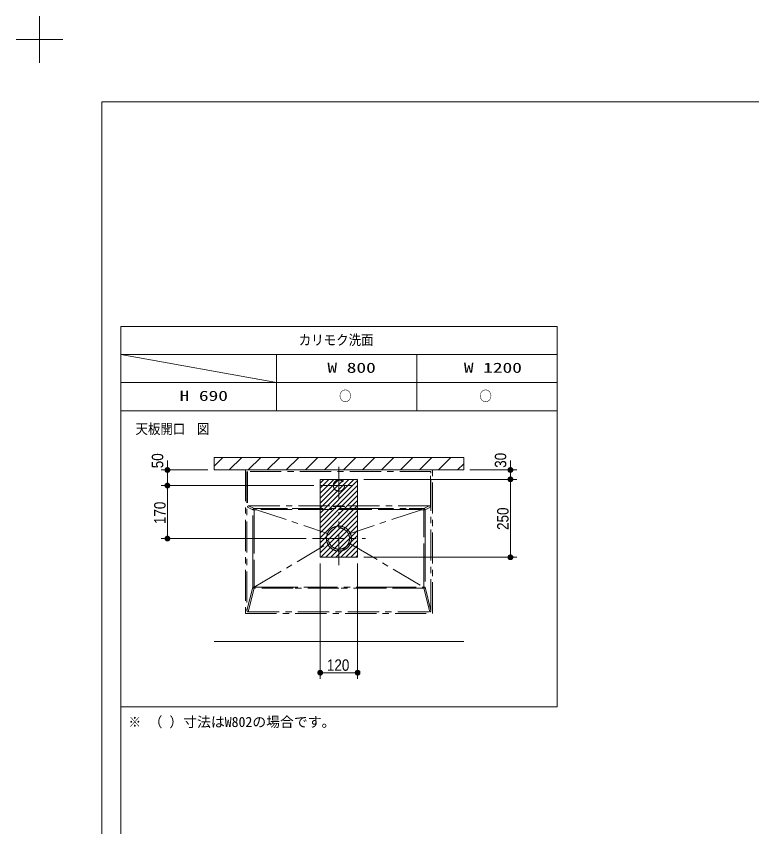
# Model space of a CAD drawing. Units: millimetres, scale not verified. Extents: x -6062 to 6062, y -3045 to 3045.
# Drawn here: x -6062 to -3704, y 446 to 3045 of the extents above; entities that cross this region are included whole.
import ezdxf
from ezdxf.enums import TextEntityAlignment as Align

# ---------------------------------------------------------------- set-up
doc = ezdxf.new("R2010")
doc.units = ezdxf.units.MM
doc.header["$LTSCALE"] = 20
doc.linetypes.add('CHAIN1', pattern=[8, 5, -1, 1, -1])
for name, color, linetype, lineweight in [('0-0_1図面枠', 7, 'Continuous', 9), ('0-2_2寸法-1', 7, 'Continuous', 9), ('0-3_0', 7, 'Continuous', 9), ('0-4_2寸法-2', 7, 'Continuous', 9), ('0-7_3一般', 7, 'CHAIN1', 9)]:
    doc.layers.add(name, color=color, linetype=linetype, lineweight=lineweight)
doc.styles.add('ＭＳ ゴシック', font='')
doc.styles.add('ＭＳ Ｐゴシック', font='')
doc.styles.get('ＭＳ ゴシック').set_extended_font_data('MS Gothic')
doc.styles.get('ＭＳ Ｐゴシック').set_extended_font_data('MS PGothic')

# ---------------------------------------------------------------- blocks, each defined once
blk = doc.blocks.new('グループ')
at = {"layer": '0-0_1図面枠'}
for p, q in [((-84000, 57900), (-84000, 60900)), ((-85500, 59400), (-82500, 59400))]:
    blk.add_line(p, q, dxfattribs=at)
blk = doc.blocks.new('グループ-2')
at = {"layer": '0-0_1図面枠'}
blk.add_lwpolyline([(-80000, 55400), (80000, 55400), (80000, -55400), (-80000, -55400)], close=True, dxfattribs=at)
blk = doc.blocks.new('図面枠')
at = {"layer": '0-0_1図面枠'}
for name in ['グループ', 'グループ-2']:
    blk.add_blockref(name, (0, 0), dxfattribs=at)
blk = doc.blocks.new('グループ-4')
at = {"layer": '0-0_1図面枠'}
for p, q in [((-78800, 41000), (-78800, -48600)), ((-50800, 39200), (-78800, 39200)), ((-78800, 39200), (-68800, 37400)), ((-68800, 35600), (-68800, 39200)), ((-59800, 35600), (-59800, 39200)), ((-78800, 37400), (-50800, 37400))]:
    blk.add_line(p, q, dxfattribs=at)
for points in [[(-78800, 41000), (-50800, 41000), (-50800, 35600), (-78800, 35600)], [(-78800, 35600), (-50800, 35600), (-50800, 16600), (-78800, 16600)]]:
    blk.add_lwpolyline(points, close=True, dxfattribs=at)
blk = doc.blocks.new('_Dot')
at = {"layer": '0-3_0'}
for p, q in [((-10, 0), (-20, 0)), ((9.78, 2), (-9.78, 2)), ((7.99, 6), (-7.99, 6)), ((9.16, -3.98), (-9.16, -3.98)), ((6, -7.98), (-6, -7.98))]:
    blk.add_line(p, q, dxfattribs=at)
for points in [[(10, 0), (9.92, 1.25), (9.69, 2.49), (9.3, 3.68), (8.76, 4.82), (8.09, 5.88), (7.29, 6.85), (6.37, 7.71), (5.36, 8.44), (4.26, 9.05), (3.09, 9.51), (1.87, 9.82), (0.63, 9.98), (-0.63, 9.98), (-1.87, 9.82), (-3.09, 9.51), (-4.26, 9.05), (-5.36, 8.44), (-6.37, 7.71), (-7.29, 6.85), (-8.09, 5.88), (-8.76, 4.82), (-9.3, 3.68), (-9.69, 2.49), (-9.92, 1.25), (-10, 0), (0, 0)], [(-10, 0), (-9.92, -1.25), (-9.69, -2.49), (-9.3, -3.68), (-8.76, -4.82), (-8.09, -5.88), (-7.29, -6.85), (-6.37, -7.71), (-5.36, -8.44), (-4.26, -9.05), (-3.09, -9.51), (-1.87, -9.82), (-0.63, -9.98), (0.63, -9.98), (1.87, -9.82), (3.09, -9.51), (4.26, -9.05), (5.36, -8.44), (6.37, -7.71), (7.29, -6.85), (8.09, -5.88), (8.76, -4.82), (9.3, -3.68), (9.69, -2.49), (9.92, -1.25), (10, 0), (0, 0)]]:
    blk.add_lwpolyline(points, close=True, dxfattribs=at)

msp = doc.modelspace()

# ---------------------------------------------------------------- linework, layer by layer
at = {"layer": '0-2_2寸法-1'}
for p, q in [((-4947.5, 1560), (-4457.5, 1560)), ((-5107.5, 1540), (-5597.5, 1540)), ((-4477.5, 1325.01), (-4477.5, 1544.99)), ((-5577.5, 1524.99), (-5577.5, 1385.01)), ((-5132.5, 1370), (-5597.5, 1370)), ((-4947.5, 1310), (-4457.5, 1310)), ((-5087.5, 1290), (-5087.5, 920)), ((-4967.5, 1290), (-4967.5, 920)), ((-4982.51, 940), (-5072.49, 940))]:
    msp.add_line(p, q, dxfattribs=at)
at = {"layer": '0-4_2寸法-2'}
for p, q in [((-5577.5, 1605.01), (-5577.5, 1620.01)), ((-4477.5, 1605.01), (-4477.5, 1620.01)), ((-5447.5, 1590), (-5597.5, 1590)), ((-5577.5, 1540), (-5577.5, 1590)), ((-4607.5, 1590), (-4457.5, 1590)), ((-4477.5, 1560), (-4477.5, 1590)), ((-4947.5, 1560), (-4457.5, 1560)), ((-5107.5, 1540), (-5597.5, 1540)), ((-4477.5, 1544.99), (-4477.5, 1529.99)), ((-5577.5, 1524.99), (-5577.5, 1509.99))]:
    msp.add_line(p, q, dxfattribs=at)
at = {"layer": '0-7_3一般', "linetype": 'Continuous'}
for p, q in [((-5427.5, 1602.56), (-5400.06, 1630)), ((-5379.1, 1590), (-5339.1, 1630)), ((-5318.14, 1590), (-5278.14, 1630)), ((-5257.18, 1590), (-5217.18, 1630)), ((-5196.22, 1590), (-5156.22, 1630)), ((-5135.26, 1590), (-5095.26, 1630)), ((-5074.3, 1590), (-5034.3, 1630)), ((-5013.34, 1590), (-4973.34, 1630)), ((-4952.38, 1590), (-4912.38, 1630)), ((-4891.42, 1590), (-4851.42, 1630)), ((-4830.46, 1590), (-4790.46, 1630)), ((-4769.5, 1590), (-4729.5, 1630)), ((-4708.54, 1590), (-4668.54, 1630)), ((-5427.5, 1590), (-4627.5, 1590)), ((-4647.58, 1590), (-4627.5, 1610.08)), ((-5087.5, 1548), (-5075.5, 1560)), ((-5087.5, 1532), (-5059.5, 1560)), ((-5087.5, 1516), (-5043.5, 1560)), ((-5087.5, 1500), (-5027.5, 1560)), ((-5087.5, 1484), (-5011.5, 1560)), ((-5087.5, 1468), (-4995.5, 1560)), ((-5087.5, 1452), (-4979.5, 1560)), ((-5087.5, 1436), (-4967.5, 1556)), ((-5087.5, 1420), (-4967.5, 1540)), ((-5087.5, 1404), (-4967.5, 1524)), ((-5087.5, 1388), (-4967.5, 1508)), ((-5087.5, 1372), (-4967.5, 1492)), ((-5087.5, 1356), (-4967.5, 1476)), ((-5087.5, 1340), (-4967.5, 1460)), ((-5087.5, 1324), (-4967.5, 1444)), ((-5085.5, 1310), (-4967.5, 1428)), ((-5069.5, 1310), (-4967.5, 1412)), ((-5053.5, 1310), (-4967.5, 1396)), ((-5037.5, 1310), (-4967.5, 1380)), ((-5021.5, 1310), (-4967.5, 1364)), ((-5005.5, 1310), (-4967.5, 1348)), ((-4989.5, 1310), (-4967.5, 1332)), ((-4973.5, 1310), (-4967.5, 1316)), ((-5427.5, 1040), (-4627.5, 1040))]:
    msp.add_line(p, q, dxfattribs=at)
at = {"layer": '0-7_3一般'}
for p, q in [((-4727.5, 1590), (-5327.5, 1590)), ((-5327.5, 1590), (-5327.5, 1130)), ((-5027.5, 1600), (-5027.5, 1480)), ((-4727.5, 1130), (-4727.5, 1590)), ((-4732.5, 1585), (-5322.5, 1585)), ((-5322.5, 1585), (-5322.5, 1139.4)), ((-5321.09, 1585), (-5321.09, 1471.05)), ((-4733.91, 1471.05), (-4733.91, 1585)), ((-4732.5, 1139.4), (-4732.5, 1585)), ((-5087.5, 1540), (-4967.5, 1540)), ((-5321.09, 1471.19), (-5321.09, 1471.05)), ((-5303.67, 1462.4), (-5321.09, 1471.05)), ((-5317.09, 1475), (-4737.91, 1475)), ((-5317.09, 1475), (-5299.73, 1466.39)), ((-5291.95, 1462.38), (-5063.83, 1386.74)), ((-5043.7, 1472.9), (-5043.5, 1472.9)), ((-5043.5, 1473.6), (-5011.5, 1473.6)), ((-5043.5, 1473.6), (-5043.5, 1472.9)), ((-5011.5, 1472.9), (-5043.5, 1472.9)), ((-4763.05, 1462.38), (-4991.17, 1386.74)), ((-4733.91, 1471.05), (-4751.33, 1462.4)), ((-4737.77, 1475), (-4737.91, 1475)), ((-5027.5, 1285), (-5027.5, 1455)), ((-5299.43, 1214.19), (-5063.83, 1353.26)), ((-5112.5, 1370), (-4942.5, 1370)), ((-4990.82, 1354.05), (-4991.17, 1353.26)), ((-4991.17, 1353.26), (-4755.57, 1214.19)), ((-5322.5, 1139.4), (-5303.67, 1214.18)), ((-5299.73, 1210.91), (-5318.84, 1135)), ((-5299.86, 1214.18), (-5299.43, 1214.19)), ((-5299.56, 1210.91), (-5299.73, 1210.91)), ((-4755.57, 1214.19), (-4755.14, 1214.18)), ((-4755.27, 1210.91), (-4755.44, 1210.91)), ((-4736.16, 1135), (-4755.27, 1210.91)), ((-4751.33, 1214.18), (-4732.5, 1139.4)), ((-5327.5, 1130), (-4727.5, 1130)), ((-5318.98, 1135), (-5318.84, 1135)), ((-5318.84, 1135), (-4736.16, 1135)), ((-4732.5, 1139.23), (-4732.5, 1139.4))]:
    msp.add_line(p, q, dxfattribs=at)
at = {"layer": '0-7_3一般', "linetype": 'Continuous'}
for points in [[(-5427.5, 1630), (-4627.5, 1630), (-4627.5, 1590), (-5427.5, 1590)], [(-5087.5, 1560), (-4967.5, 1560), (-4967.5, 1310), (-5087.5, 1310)], [(-5087.5, 1560), (-4967.5, 1560), (-4967.5, 1310), (-5087.5, 1310)]]:
    msp.add_lwpolyline(points, close=True, dxfattribs=at)
at = {"layer": '0-7_3一般'}
for points in [[(-5317.09, 1475), (-5317.23, 1475), (-5317.37, 1474.99), (-5317.51, 1474.97), (-5317.65, 1474.95), (-5317.79, 1474.92), (-5317.93, 1474.89), (-5318.07, 1474.84), (-5318.21, 1474.8), (-5318.34, 1474.74), (-5318.48, 1474.68), (-5318.62, 1474.61), (-5318.75, 1474.54), (-5318.88, 1474.46), (-5319.02, 1474.38), (-5319.15, 1474.28), (-5319.28, 1474.19), (-5319.41, 1474.08), (-5319.54, 1473.97), (-5319.67, 1473.85), (-5319.8, 1473.73), (-5319.93, 1473.6), (-5320.05, 1473.47), (-5320.16, 1473.34), (-5320.27, 1473.21), (-5320.37, 1473.08), (-5320.46, 1472.95), (-5320.55, 1472.82), (-5320.63, 1472.69), (-5320.7, 1472.55), (-5320.77, 1472.42), (-5320.83, 1472.29), (-5320.88, 1472.15), (-5320.93, 1472.01), (-5320.97, 1471.88), (-5321.01, 1471.74), (-5321.04, 1471.6), (-5321.06, 1471.47), (-5321.08, 1471.33), (-5321.09, 1471.19)], [(-5303.67, 1214.18), (-5303.67, 1279.23), (-5303.67, 1344.28), (-5303.67, 1462.4)], [(-5303.67, 1462.4), (-5303.49, 1462.4), (-5303.21, 1462.4), (-5302.82, 1462.4), (-5302.35, 1462.4), (-5301.8, 1462.4), (-5301.19, 1462.4), (-5300.54, 1462.4), (-5299.86, 1462.4)], [(-5299.86, 1462.4), (-5299.86, 1454.4), (-5299.86, 1422.4), (-5299.86, 1294.4), (-5299.86, 1279.23), (-5299.86, 1214.18)], [(-5291.95, 1462.38), (-5295.91, 1462.39), (-5297.88, 1462.4), (-5299.86, 1462.4)], [(-5299.73, 1466.39), (-5296.11, 1466.38), (-5292.49, 1466.36)], [(-4762.45, 1462.78), (-4769.85, 1462.78), (-4801.85, 1462.8), (-4929.85, 1462.89), (-5057.85, 1462.93), (-5177.94, 1462.85), (-5292.55, 1462.78)], [(-5292.55, 1462.78), (-5292.54, 1462.72), (-5292.51, 1462.67), (-5292.41, 1462.58), (-5291.95, 1462.38)], [(-5292.49, 1466.36), (-5177.94, 1466.36), (-5027.5, 1466.35), (-4952.28, 1466.35), (-4801.84, 1466.36), (-4762.51, 1466.36)], [(-5043.5, 1473.6), (-5043.7, 1473.6), (-5043.88, 1473.6), (-5044.06, 1473.59), (-5044.22, 1473.59), (-5044.38, 1473.58), (-5044.52, 1473.57), (-5044.66, 1473.56), (-5044.78, 1473.54), (-5044.9, 1473.53), (-5045, 1473.51), (-5045.1, 1473.49), (-5045.18, 1473.47), (-5045.26, 1473.45), (-5045.32, 1473.43), (-5045.38, 1473.4), (-5045.42, 1473.38), (-5045.46, 1473.35), (-5045.48, 1473.32), (-5045.5, 1473.28), (-5045.5, 1473.25), (-5045.5, 1473.22), (-5045.48, 1473.18), (-5045.46, 1473.15), (-5045.42, 1473.12), (-5045.38, 1473.1), (-5045.32, 1473.07), (-5045.26, 1473.05), (-5045.18, 1473.03), (-5045.1, 1473.01), (-5045, 1472.99), (-5044.9, 1472.97), (-5044.78, 1472.96), (-5044.66, 1472.94), (-5044.52, 1472.93), (-5044.38, 1472.92), (-5044.22, 1472.91), (-5044.06, 1472.91), (-5043.88, 1472.9), (-5043.7, 1472.9)], [(-5011.5, 1473.6), (-5011.5, 1472.9), (-5011.31, 1472.9), (-5011.12, 1472.9), (-5010.95, 1472.91), (-5010.78, 1472.91), (-5010.63, 1472.92), (-5010.48, 1472.93), (-5010.35, 1472.94), (-5010.22, 1472.96), (-5010.11, 1472.97), (-5010, 1472.99), (-5009.91, 1473.01), (-5009.82, 1473.03), (-5009.75, 1473.05), (-5009.68, 1473.07), (-5009.63, 1473.1), (-5009.58, 1473.12), (-5009.55, 1473.15), (-5009.52, 1473.18), (-5009.51, 1473.22), (-5009.5, 1473.25), (-5009.51, 1473.28), (-5009.52, 1473.32), (-5009.55, 1473.35), (-5009.58, 1473.38), (-5009.63, 1473.4), (-5009.68, 1473.43), (-5009.75, 1473.45), (-5009.82, 1473.47), (-5009.91, 1473.49), (-5010, 1473.51), (-5010.11, 1473.53), (-5010.22, 1473.54), (-5010.35, 1473.56), (-5010.48, 1473.57), (-5010.63, 1473.58), (-5010.78, 1473.59), (-5010.95, 1473.59), (-5011.12, 1473.6)], [(-5011.12, 1473.6), (-5011.31, 1473.6), (-5011.5, 1473.6)], [(-4763.05, 1462.38), (-4762.82, 1462.46), (-4762.67, 1462.53), (-4762.53, 1462.63), (-4762.48, 1462.68), (-4762.45, 1462.74), (-4762.45, 1462.78)], [(-4755.14, 1462.4), (-4759.09, 1462.39), (-4761.07, 1462.38), (-4763.05, 1462.38)], [(-4762.51, 1466.36), (-4758.89, 1466.38), (-4755.27, 1466.39), (-4737.91, 1475)], [(-4755.14, 1214.18), (-4755.14, 1222.18), (-4755.14, 1254.18), (-4755.14, 1382.18), (-4755.14, 1397.35), (-4755.14, 1462.4)], [(-4755.14, 1462.4), (-4754.46, 1462.4), (-4753.81, 1462.4), (-4753.2, 1462.4), (-4752.65, 1462.4), (-4752.18, 1462.4), (-4751.79, 1462.4), (-4751.51, 1462.4), (-4751.33, 1462.4)], [(-4751.33, 1462.4), (-4751.33, 1397.35), (-4751.33, 1332.31), (-4751.33, 1214.18)], [(-4733.91, 1471.05), (-4733.91, 1471.19), (-4733.92, 1471.33), (-4733.94, 1471.47), (-4733.96, 1471.6), (-4733.99, 1471.74), (-4734.03, 1471.88), (-4734.07, 1472.01), (-4734.12, 1472.15), (-4734.17, 1472.29), (-4734.23, 1472.42), (-4734.3, 1472.55), (-4734.37, 1472.69), (-4734.45, 1472.82), (-4734.54, 1472.95), (-4734.63, 1473.08), (-4734.73, 1473.21), (-4734.84, 1473.34), (-4734.95, 1473.47), (-4735.07, 1473.6), (-4735.2, 1473.73), (-4735.33, 1473.85), (-4735.46, 1473.97), (-4735.59, 1474.08), (-4735.72, 1474.19), (-4735.85, 1474.28), (-4735.98, 1474.38), (-4736.12, 1474.46), (-4736.25, 1474.54), (-4736.38, 1474.61), (-4736.52, 1474.68), (-4736.66, 1474.74), (-4736.79, 1474.8), (-4736.93, 1474.84), (-4737.07, 1474.89), (-4737.21, 1474.92), (-4737.35, 1474.95), (-4737.49, 1474.97), (-4737.63, 1474.99), (-4737.77, 1475)], [(-4991.17, 1386.74), (-4990.82, 1385.95), (-4990.49, 1385.16), (-4990.18, 1384.36), (-4989.89, 1383.56), (-4989.61, 1382.75), (-4989.35, 1381.93), (-4989.11, 1381.11), (-4988.89, 1380.29), (-4988.68, 1379.46), (-4988.5, 1378.63), (-4988.33, 1377.79), (-4988.18, 1376.94), (-4988.04, 1376.09), (-4987.93, 1375.24), (-4987.83, 1374.38), (-4987.75, 1373.51), (-4987.68, 1372.64), (-4987.64, 1371.77), (-4987.61, 1370.89), (-4987.6, 1370), (-4987.61, 1369.11), (-4987.64, 1368.23), (-4987.68, 1367.36), (-4987.75, 1366.49), (-4987.83, 1365.62), (-4987.93, 1364.76), (-4988.04, 1363.91), (-4988.18, 1363.06), (-4988.33, 1362.21), (-4988.5, 1361.37), (-4988.68, 1360.54), (-4988.89, 1359.71), (-4989.11, 1358.89), (-4989.35, 1358.07), (-4989.61, 1357.25), (-4989.89, 1356.44), (-4990.18, 1355.64), (-4990.49, 1354.84), (-4990.82, 1354.05)], [(-5303.67, 1214.18), (-5303.49, 1214.18), (-5303.21, 1214.18), (-5302.82, 1214.18), (-5302.35, 1214.18), (-5301.8, 1214.18), (-5301.19, 1214.18), (-5300.54, 1214.18), (-5299.86, 1214.18)], [(-5299.63, 1213.96), (-5291.82, 1213.96), (-5259.82, 1213.96), (-5131.82, 1213.94), (-4943.5, 1213.94), (-4880.32, 1213.94), (-4755.37, 1213.96)], [(-4755.44, 1210.91), (-4880.32, 1210.92), (-5027.5, 1210.93), (-5174.68, 1210.92), (-5299.56, 1210.91)], [(-4755.14, 1214.18), (-4754.46, 1214.18), (-4753.81, 1214.18), (-4753.2, 1214.18), (-4752.65, 1214.18), (-4752.18, 1214.18), (-4751.79, 1214.18), (-4751.51, 1214.18), (-4751.33, 1214.18)], [(-5322.5, 1139.4), (-5322.5, 1139.23), (-5322.49, 1139.07), (-5322.47, 1138.91), (-5322.45, 1138.75), (-5322.43, 1138.6), (-5322.4, 1138.44), (-5322.36, 1138.29), (-5322.32, 1138.13), (-5322.27, 1137.98), (-5322.21, 1137.83), (-5322.15, 1137.68), (-5322.09, 1137.53), (-5322.01, 1137.38), (-5321.94, 1137.24), (-5321.85, 1137.09), (-5321.76, 1136.95), (-5321.67, 1136.8), (-5321.57, 1136.66), (-5321.46, 1136.52), (-5321.35, 1136.38), (-5321.23, 1136.25), (-5321.12, 1136.12), (-5321, 1136), (-5320.88, 1135.89), (-5320.76, 1135.78), (-5320.64, 1135.68), (-5320.52, 1135.58), (-5320.4, 1135.5), (-5320.27, 1135.42), (-5320.15, 1135.35), (-5320.02, 1135.28), (-5319.89, 1135.22), (-5319.77, 1135.17), (-5319.64, 1135.12), (-5319.51, 1135.09), (-5319.38, 1135.06), (-5319.24, 1135.03), (-5319.11, 1135.01), (-5318.98, 1135)], [(-4736.16, 1135), (-4736.02, 1135), (-4735.89, 1135.01), (-4735.76, 1135.03), (-4735.62, 1135.06), (-4735.49, 1135.09), (-4735.36, 1135.12), (-4735.23, 1135.17), (-4735.11, 1135.22), (-4734.98, 1135.28), (-4734.85, 1135.35), (-4734.73, 1135.42), (-4734.6, 1135.5), (-4734.48, 1135.58), (-4734.36, 1135.68), (-4734.24, 1135.78), (-4734.12, 1135.89), (-4734, 1136), (-4733.88, 1136.12), (-4733.77, 1136.25), (-4733.65, 1136.38), (-4733.54, 1136.52), (-4733.43, 1136.66), (-4733.33, 1136.8), (-4733.24, 1136.95), (-4733.15, 1137.09), (-4733.06, 1137.24), (-4732.99, 1137.38), (-4732.91, 1137.53), (-4732.85, 1137.68), (-4732.79, 1137.83), (-4732.73, 1137.98), (-4732.68, 1138.13), (-4732.64, 1138.29), (-4732.6, 1138.44), (-4732.57, 1138.6), (-4732.55, 1138.75), (-4732.53, 1138.91), (-4732.51, 1139.07), (-4732.5, 1139.23)]]:
    msp.add_lwpolyline(points, dxfattribs=at)
for centre, radius in [((-5027.5, 1540), 18), ((-5027.5, 1540), 18), ((-5027.5, 1540), 18), ((-5027.5, 1370), 34)]:
    msp.add_circle(centre, radius, dxfattribs=at)
for centre, radius, start, end in [((-5299.63, 1462.35), 4.03, 91.34042, 179.31825), ((-5263.57, 1463.18), 36.3, 174.9304, 181.22581), ((-5236.74, 1463.53), 55.81, 177.08904, 180.77471), ((-4818.26, 1463.53), 55.81, 359.22529, 2.91096), ((-4755.37, 1462.35), 4.03, 0.68175, 88.65958), ((-4791.43, 1463.18), 36.3, 358.77419, 5.0696), ((-5027.5, 1370), 40, 24.74511, 155.25489), ((-5027.5, 1370), 40, 155.25489, 204.74511), ((-5027.5, 1370), 40, 204.74511, 335.25489), ((-5299.61, 1215.05), 4.15, 192.12748, 268.36591), ((-5222.75, 1215.69), 77.12, 181.11697, 183.55327), ((-5168.71, 1215.19), 130.92, 180.53871, 181.87426), ((-5299.32, 1213.9), 0.308, 109.6214, 169.07682), ((-4755.69, 1213.89), 0.326, 12.72102, 68.58076), ((-4886.29, 1215.19), 130.92, 358.12574, 359.46129), ((-4832.25, 1215.69), 77.12, 356.44673, 358.88303), ((-4755.39, 1215.05), 4.15, 271.63409, 347.87252)]:
    msp.add_arc(centre, radius, start, end, dxfattribs=at)

# ---------------------------------------------------------------- block references
at = {"layer": '0-0_1図面枠', "xscale": 0.05, "yscale": 0.05}
for name in ['図面枠', 'グループ-4']:
    msp.add_blockref(name, (-1787.5, 0), dxfattribs=at)
at = {"layer": '0-2_2寸法-1', "xscale": 0.7503418, "yscale": 0.7503418}
for p, rotation in [((-4477.5, 1560), 90), ((-5577.5, 1540), 90), ((-5577.5, 1370), 270), ((-4477.5, 1310), 270), ((-5087.5, 940), 180)]:
    msp.add_blockref('_Dot', p, dxfattribs=dict(at, rotation=rotation))
msp.add_blockref('_Dot', (-4967.5, 940), dxfattribs=at)
at = {"layer": '0-4_2寸法-2', "xscale": 0.7503418, "yscale": 0.7503418}
for p, rotation in [((-5577.5, 1590), 270), ((-4477.5, 1590), 270), ((-4477.5, 1560), 90), ((-5577.5, 1540), 90)]:
    msp.add_blockref('_Dot', p, dxfattribs=dict(at, rotation=rotation))

# ---------------------------------------------------------------- texts
at = {"layer": '0-0_1図面枠', "style": 'ＭＳ ゴシック'}
for s, width, p in [('カリモク洗面', 0.9, (-5156.39, 1980.86)), ('W 800', 1.4, (-5064.45, 1891.74)), ('W 1200', 1.4, (-4626.75, 1891.74)), ('○', 0.9, (-5027.09, 1801.25)), ('○', 0.9, (-4577.09, 1801.25)), ('H 690', 1.4, (-5538.49, 1801.74)), ('天板開口', 0.9, (-5680, 1695.64)), ('図', 0.9, (-5483.27, 1695.64)), ('※', 0.9, (-5702.1, 756.01))]:
    msp.add_text(s, height=32.55, dxfattribs=dict(at, width=width)).set_placement(p, align=Align.BOTTOM_LEFT)
msp.add_text('（ ）寸法はW802の場合です。', height=32.55, dxfattribs=at).set_placement((-5637.93, 756.01), align=Align.BOTTOM_LEFT)
at = {"layer": '0-2_2寸法-1', "style": 'ＭＳ Ｐゴシック', "width": 0.9}
for s, p in [('170', (-5572.54, 1416.39)), ('250', (-4472.54, 1397.72))]:
    msp.add_text(s, height=36.66, rotation=90, dxfattribs=at).set_placement(p, align=Align.BOTTOM_LEFT)
msp.add_text('120', height=36.66, dxfattribs=at).set_placement((-5066.11, 935.04), align=Align.BOTTOM_LEFT)
at = {"layer": '0-4_2寸法-2', "style": 'ＭＳ Ｐゴシック', "width": 0.9}
for s, p in [('50', (-5579.98, 1595.52)), ('30', (-4479.98, 1597.02))]:
    msp.add_text(s, height=36.66, rotation=90, dxfattribs=at).set_placement(p, align=Align.BOTTOM_LEFT)

doc.saveas('drawing.dxf')
